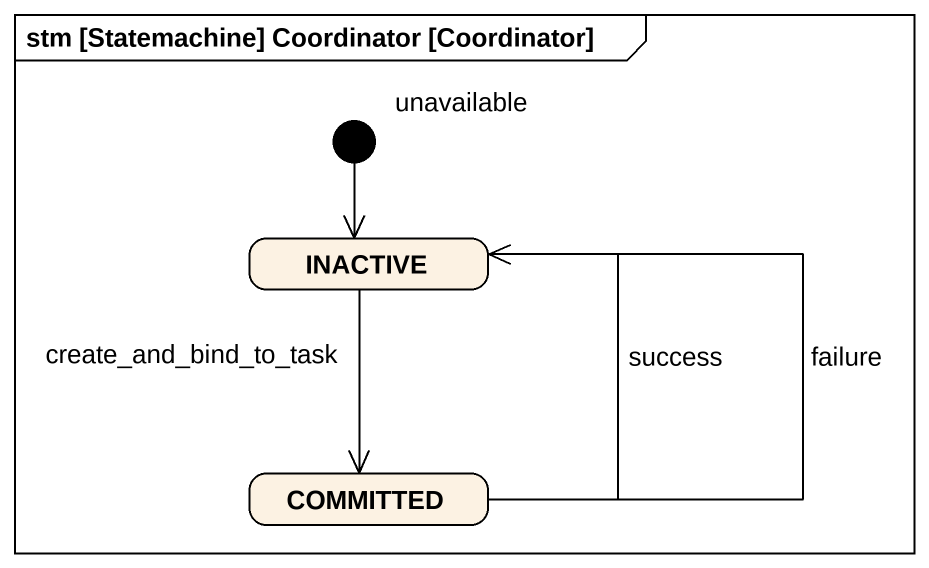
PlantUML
@startuml
mainframe stm [Statemachine] Coordinator [Coordinator]
hide empty description
state unavailable <<start>>
state INACTIVE
state COMMITTED
unavailable --> INACTIVE
INACTIVE --> COMMITTED : create_and_bind_to_task
COMMITTED -up-> INACTIVE : success
COMMITTED -up-> INACTIVE : failure
@enduml
